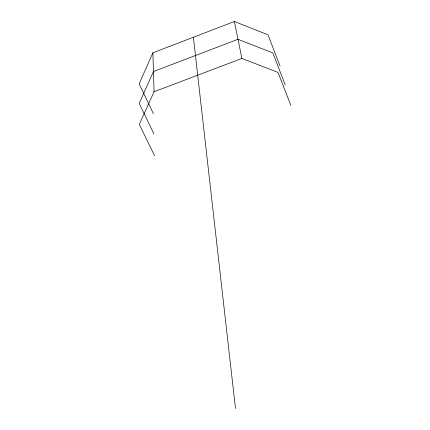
<?xml version="1.0" encoding="UTF-8"?>
<svg xmlns="http://www.w3.org/2000/svg" width="430" height="430" viewBox="0 0 430 430"><rect width="100%" height="100%" fill="white"/><g stroke="black" fill="none" stroke-linecap="round" stroke-linejoin="round"><path stroke-width="0.64" d="M280.081 66.123L268.003 34.819L234.366 21.5L152.886 52.815L139.18 83.85L153.386 113.697M152.886 52.815L154.053 91.724L139.288 124.41L154.547 155.671M154.053 91.724L241.891 58.464L278.033 72.417L290.82 105.329M153.945 133.934L139.234 103.394L153.451 71.547L237.989 39.291L272.835 52.922L285.257 85.011M234.366 21.5L241.891 58.464M193.392 37.249L235.495 408.5"/></g></svg>
